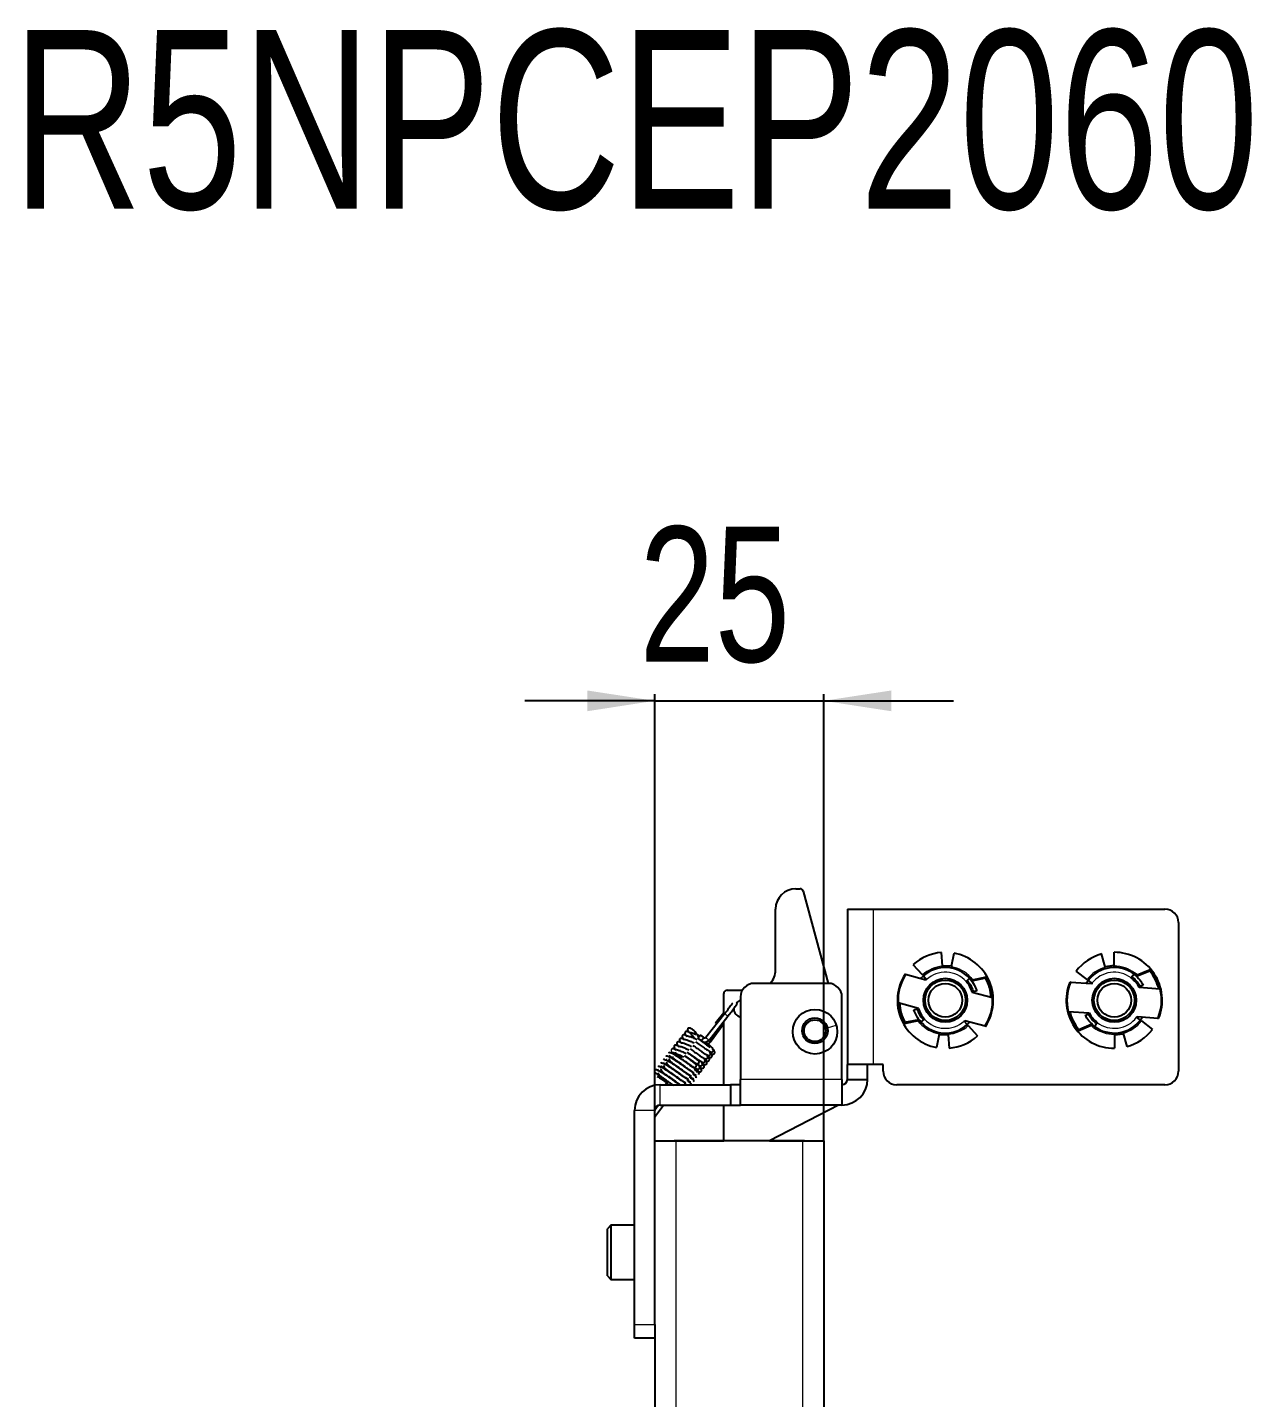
# Model space of a CAD drawing. Header units: millimetres. Extents: x -599 to 823, y -273 to 1990.
# Drawn here: x 30.8 to 211.9, y 1786.7 to 1989.5 of the extents above; entities that cross this region are included whole.
import ezdxf

# ---------------------------------------------------------------- set-up
doc = ezdxf.new("R2010")
doc.units = ezdxf.units.MM
doc.layers.add('FORMAT', color=7, linetype='Continuous')
doc.styles.add('SLDTEXTSTYLE0', font='TXT', dxfattribs={"width": 0.75})
doc.dimstyles.new('SLDDIMSTYLE1', dxfattribs={"dimtxt": 20, "dimasz": 10, "dimexe": 0, "dimexo": 0.0625, "dimgap": 5, "dimtad": 2, "dimdec": 1, "dimrnd": 1e-09, "dimzin": 12, "dimdsep": 46, "dimtxsty": 'SLDTEXTSTYLE0', "dimsah": 1, "dimcen": 0.09, "dimadec": 0, "dimazin": 3, "dimtfac": 1, "dimtmove": 0, "dimatfit": 0, "dimfxl": 0, "dimfrac": 2, "dimtolj": 1, "dimtzin": 12, "dimarcsym": 0})

# ---------------------------------------------------------------- blocks, each defined once
blk = doc.blocks.new('_D_6')
at = {"layer": 'FORMAT'}
for p, q in [((123.6, 1824.76), (123.6, 1890.87)), ((148.6, 1824.76), (148.6, 1890.87)), ((123.6, 1889.87), (104.37, 1889.87)), ((123.6, 1889.87), (148.6, 1889.87)), ((148.6, 1889.87), (167.83, 1889.87))]:
    blk.add_line(p, q, dxfattribs=at)
for points in [[(123.6, 1889.87), (113.6, 1891.4), (113.6, 1888.33)], [(148.6, 1889.87), (158.6, 1888.33), (158.6, 1891.4)]]:
    blk.add_solid(points, dxfattribs=at)
at = {"layer": 'FORMAT', "insert": (121.32, 1915.65), "char_height": 20, "attachment_point": 1, "style": 'SLDTEXTSTYLE0'}
blk.add_mtext('25', dxfattribs=at)

msp = doc.modelspace()

# ---------------------------------------------------------------- linework, layer by layer
at = {"color": 7, "linetype": 'Continuous', "lineweight": 25}
for p, q in [((144.48, 1862.05), (145.1, 1862.05)), ((145.58, 1861.68), (149.25, 1848.05)), ((141.48, 1850.05), (141.48, 1859.05)), ((152.1, 1859.05), (152.1, 1836.05)), ((152.1, 1859.05), (155.9, 1859.05)), ((155.9, 1859.05), (199.1, 1859.05)), ((201.1, 1857.05), (201.1, 1835.05)), ((166.19, 1850.65), (166.04, 1852.63)), ((167.53, 1850.58), (167.89, 1852.53)), ((190.26, 1850.48), (189.73, 1852.4)), ((191.58, 1850.66), (191.57, 1852.65)), ((160.76, 1849.34), (160.64, 1849.41)), ((163.22, 1849.3), (161.84, 1850.82)), ((167.48, 1850.61), (166.25, 1850.67)), ((187.58, 1848.61), (185.95, 1849.85)), ((191.52, 1850.68), (190.3, 1850.52)), ((194.54, 1849.41), (194.11, 1848.85)), ((194.66, 1849.57), (194.54, 1849.41)), ((194.66, 1849.57), (194.98, 1849.3)), ((194.75, 1849.2), (196.91, 1850.11)), ((196.85, 1849.86), (194.9, 1849.05)), ((196.85, 1849.86), (196.91, 1850.11)), ((149.3, 1848.05), (138.3, 1848.05)), ((163.72, 1848.54), (160.72, 1849.35)), ((162.92, 1848.76), (163.35, 1849.15)), ((163.22, 1849.3), (163.35, 1849.15)), ((163.35, 1849.15), (163.82, 1848.63)), ((163.69, 1848.78), (163.49, 1848.61)), ((170.2, 1848.8), (169.68, 1848.33)), ((169.97, 1848.26), (169.77, 1848.22)), ((169.79, 1848.43), (169.84, 1848.44)), ((170.35, 1848.93), (170.2, 1848.8)), ((170.35, 1848.93), (170.62, 1848.6)), ((170.37, 1848.55), (172.67, 1849.04)), ((172.56, 1848.81), (170.49, 1848.37)), ((172.56, 1848.81), (172.67, 1849.04)), ((185.16, 1848.19), (185.03, 1848.24)), ((188.22, 1847.96), (185.12, 1848.19)), ((187.38, 1848.02), (187.74, 1848.49)), ((187.58, 1848.61), (187.74, 1848.49)), ((187.74, 1848.49), (188.3, 1848.06)), ((188.14, 1848.19), (187.98, 1847.98)), ((188.22, 1848.12), (188.07, 1847.97)), ((194.2, 1848.97), (194.25, 1848.99)), ((194.41, 1848.84), (194.22, 1848.76)), ((198.4, 1847.2), (195.3, 1847.43)), ((195.89, 1847.81), (195.45, 1847.57)), ((133.8, 1843.38), (133.8, 1846.55)), ((134.3, 1847.05), (136.57, 1847.05)), ((136.3, 1846.05), (136.3, 1833.85)), ((151.3, 1833.85), (151.3, 1846.05)), ((173.59, 1845.9), (170.58, 1846.71)), ((171.24, 1846.97), (170.76, 1846.82)), ((133.95, 1843.57), (131.16, 1840.04)), ((133.8, 1843.69), (132.58, 1842.15)), ((159.61, 1845.2), (162.61, 1844.39)), ((161.96, 1844.13), (162.44, 1844.28)), ((184.79, 1843.9), (187.9, 1843.67)), ((187.3, 1843.29), (187.75, 1843.53)), ((131.63, 1839.67), (134.42, 1843.2)), ((131.78, 1839.35), (133.8, 1842.09)), ((133.8, 1833.05), (133.8, 1842.41)), ((134.42, 1843.2), (134.42, 1843.2)), ((162.83, 1842.55), (160.53, 1842.06)), ((160.53, 1842.06), (160.63, 1842.29)), ((160.63, 1842.29), (162.71, 1842.73)), ((162.85, 1842.17), (162.58, 1842.5)), ((162.85, 1842.17), (162.99, 1842.3)), ((162.99, 1842.3), (163.51, 1842.77)), ((163.23, 1842.84), (163.42, 1842.88)), ((163.4, 1842.67), (163.35, 1842.66)), ((169.84, 1841.95), (169.38, 1842.47)), ((169.47, 1842.56), (172.48, 1841.75)), ((169.51, 1842.32), (169.7, 1842.49)), ((170.28, 1842.34), (169.84, 1841.95)), ((169.98, 1841.8), (169.84, 1841.95)), ((169.98, 1841.8), (171.35, 1840.28)), ((172.43, 1841.76), (172.55, 1841.69)), ((188.45, 1841.9), (186.28, 1840.99)), ((186.34, 1841.24), (188.3, 1842.05)), ((188.54, 1841.53), (188.21, 1841.8)), ((188.54, 1841.53), (188.66, 1841.69)), ((188.66, 1841.69), (189.08, 1842.25)), ((188.79, 1842.26), (188.97, 1842.34)), ((188.99, 1842.13), (188.94, 1842.11)), ((195.46, 1842.61), (194.9, 1843.04)), ((194.97, 1842.98), (195.13, 1843.13)), ((194.98, 1843.14), (198.08, 1842.91)), ((195.06, 1842.91), (195.22, 1843.12)), ((195.81, 1843.08), (195.46, 1842.61)), ((195.62, 1842.49), (195.46, 1842.61)), ((195.62, 1842.49), (197.25, 1841.25)), ((198.04, 1842.91), (198.17, 1842.86)), ((130.04, 1839.91), (130.43, 1839.6)), ((130.8, 1840.07), (130.41, 1840.38)), ((130.43, 1839.6), (130.51, 1839.54)), ((130.88, 1840.01), (130.8, 1840.07)), ((131.16, 1840.04), (131.16, 1840.04)), ((165.67, 1840.52), (165.31, 1838.57)), ((165.72, 1840.49), (166.95, 1840.43)), ((167, 1840.45), (167.16, 1838.47)), ((186.28, 1840.99), (186.34, 1841.24)), ((191.62, 1840.44), (191.62, 1838.45)), ((191.67, 1840.42), (192.89, 1840.58)), ((192.94, 1840.62), (193.46, 1838.7)), ((125.67, 1837.4), (125.72, 1837.35)), ((126.12, 1838.29), (126.07, 1838.25)), ((126.07, 1837.92), (126.13, 1837.86)), ((124.06, 1835.36), (124.11, 1835.31)), ((124.47, 1835.87), (124.51, 1835.82)), ((124.87, 1836.38), (124.92, 1836.33)), ((125.16, 1835.31), (125.14, 1835.45)), ((125.27, 1836.89), (125.32, 1836.84)), ((125.56, 1835.82), (125.54, 1835.96)), ((125.96, 1836.34), (125.94, 1836.47)), ((126.36, 1836.86), (126.34, 1836.98)), ((155.9, 1836.05), (152.1, 1836.05)), ((152.1, 1833.85), (152.1, 1836.05)), ((155.1, 1833.85), (155.1, 1836.05)), ((157.4, 1836.05), (155.9, 1836.05)), ((157.4, 1835.05), (157.4, 1836.05)), ((123.66, 1834.85), (123.71, 1834.8)), ((123.98, 1834.28), (124.03, 1834.23)), ((124.76, 1834.79), (124.74, 1834.93)), ((124.9, 1833.71), (125.29, 1833.41)), ((125.27, 1833.18), (125.4, 1833.09)), ((125.29, 1833.41), (125.37, 1833.35)), ((126.02, 1833.05), (126.03, 1833.2)), ((136.3, 1830.05), (136.3, 1833.85)), ((151.3, 1833.85), (151.3, 1830.05)), ((152.1, 1833.85), (155.1, 1833.85)), ((124.4, 1833.05), (134.8, 1833.05)), ((125.4, 1833.07), (125.39, 1833.05)), ((134.8, 1833.05), (134.8, 1830.05)), ((136.3, 1833.05), (134.8, 1833.05)), ((199.1, 1833.05), (159.4, 1833.05)), ((120.6, 1797.55), (120.6, 1829.25)), ((124.12, 1830), (123.6, 1829.29)), ((123.6, 1797.55), (123.6, 1829.25)), ((123.66, 1829.57), (123.92, 1829.89)), ((123.71, 1828.43), (124.9, 1830.04)), ((124.4, 1830.05), (134.8, 1830.05)), ((133.8, 1824.75), (133.8, 1830.05)), ((134.8, 1830.05), (136.3, 1830.05)), ((151.3, 1830.05), (136.3, 1830.05)), ((150.8, 1830.05), (140.56, 1824.75)), ((123.6, 1828.29), (123.71, 1828.43)), ((123.71, 1828.43), (123.71, 1828.43)), ((123.6, 1824.75), (126.7, 1824.75)), ((126.7, 1824.76), (126.45, 1824.75)), ((126.7, 1824.76), (133.8, 1824.76)), ((145.5, 1824.75), (126.7, 1824.75)), ((140.58, 1824.76), (145.5, 1824.76)), ((145.5, 1824.75), (148.6, 1824.75)), ((148.6, 1824.75), (148.6, -46.87)), ((117.1, 1812.25), (116.6, 1811.75)), ((116.6, 1804.75), (116.6, 1811.75)), ((120.6, 1812.25), (117.1, 1812.25)), ((117.1, 1812.25), (117.1, 1804.25)), ((116.6, 1804.75), (117.1, 1804.25)), ((117.1, 1804.25), (120.6, 1804.25)), ((120.6, 1795.55), (120.6, 1797.55)), ((123.6, 1797.55), (123.6, 1795.55)), ((123.6, 1795.55), (120.6, 1795.55)), ((123.6, 1795.55), (123.6, -39.25))]:
    msp.add_line(p, q, dxfattribs=at)
at = {"color": 8, "linetype": 'Continuous', "lineweight": 18}
for p, q in [((155.9, 1859.05), (155.9, 1836.05)), ((133.95, 1843.57), (133.95, 1843.57)), ((149.15, 1841.48), (150.46, 1841.89)), ((151.3, 1833.85), (136.3, 1833.85)), ((124.4, 1830.05), (124.4, 1833.05)), ((123.6, 1829.25), (120.6, 1829.25)), ((126.7, 1824.75), (126.7, 1824.76)), ((126.7, 1824.75), (126.7, -34.63)), ((145.5, 1824.75), (145.5, 1824.76)), ((145.5, -49.77), (145.5, 1824.75)), ((120.6, 1797.55), (123.6, 1797.55))]:
    msp.add_line(p, q, dxfattribs=at)
at = {"color": 7, "linetype": 'Continuous', "lineweight": 25, "flags": 128}
for points in [[(130.04, 1839.91), (130.04, 1839.94), (130.06, 1840), (130.12, 1840.08), (130.18, 1840.17), (130.26, 1840.26), (130.33, 1840.33), (130.38, 1840.37), (130.41, 1840.38), (130.41, 1840.38)], [(124.89, 1830.05), (124.9, 1830.04), (124.89, 1830.05)]]:
    msp.add_lwpolyline(points, dxfattribs=at)
at = {"color": 8, "linetype": 'Continuous', "lineweight": 18, "flags": 128}
for points in [[(130.43, 1839.6), (130.43, 1839.6), (130.45, 1839.61), (130.49, 1839.66), (130.56, 1839.73), (130.63, 1839.82), (130.7, 1839.91), (130.76, 1839.99), (130.79, 1840.05), (130.8, 1840.07)], [(125.4, 1833.07), (125.4, 1833.07), (125.42, 1833.05)]]:
    msp.add_lwpolyline(points, dxfattribs=at)
at = {"color": 7, "linetype": 'Continuous', "lineweight": 25}
for centre, radius in [((166.6, 1845.55), 3.25), ((166.6, 1845.55), 3), ((166.6, 1845.55), 2.5), ((191.6, 1845.55), 3.25), ((191.6, 1845.55), 3), ((191.6, 1845.55), 2.5), ((147.31, 1840.9), 3.3), ((147.3, 1841.05), 1.9), ((147.3, 1841.05), 1.61)]:
    msp.add_circle(centre, radius, dxfattribs=at)
for centre, radius, start, end in [((144.48, 1859.05), 3, 90, 180), ((145.1, 1861.55), 0.5, 15.0795, 90), ((199.1, 1857.05), 2, 0, 90), ((166.6, 1845.55), 7.1, 94.5192, 132.0192), ((166.6, 1845.55), 7.1, 327.0192, 79.5192), ((191.6, 1845.55), 7.1, 105.2121, 142.7121), ((191.6, 1845.55), 7.1, 337.7121, 90.2121), ((138.48, 1850.05), 3, 318.1897, 0), ((166.6, 1845.55), 7.1, 147.0192, 259.5192), ((166.6, 1845.55), 4.85, 42.0192, 132.0192), ((191.6, 1845.55), 4.85, 52.7121, 142.7121), ((191.6, 1845.55), 6.8, 14.1439, 39.3765), ((191.6, 1845.55), 7, 13.5992, 40.5992), ((138.3, 1846.05), 2, 90, 180), ((149.3, 1846.05), 2, 0, 90), ((166.6, 1845.55), 7, 147.1321, 182.9064), ((166.6, 1845.55), 4.15, 132.0192, 133.8162), ((166.6, 1845.55), 4.15, 16.2223, 42.0192), ((166.6, 1845.55), 6.8, 3.4511, 28.6836), ((166.6, 1845.55), 7, 2.9064, 29.9064), ((191.6, 1845.55), 7.1, 157.7121, 270.2121), ((191.6, 1845.55), 7, 157.825, 193.5992), ((191.6, 1845.55), 4.15, 142.7121, 144.5091), ((191.6, 1845.55), 4.15, 26.9151, 52.7121), ((134.3, 1846.55), 0.5, 90, 180), ((136.55, 1844.3), 1.25, 101.537, 137.2226), ((166.6, 1845.55), 7, 327.1321, 2.9064), ((191.6, 1845.55), 7, 337.825, 13.5992), ((136.55, 1844.3), 1.25, 180, 258.463), ((166.6, 1845.55), 7, 182.9064, 209.9064), ((166.6, 1845.55), 6.8, 183.4511, 208.6836), ((166.6, 1845.55), 4.15, 196.2223, 222.0192), ((191.6, 1845.55), 7, 193.5992, 220.5992), ((191.6, 1845.55), 6.8, 194.1439, 219.3765), ((191.6, 1845.55), 4.15, 206.9151, 232.7121), ((135.2, 1845.24), 4.05, 229.7314, 232.4533), ((166.6, 1845.55), 4.85, 222.0192, 312.0192), ((166.6, 1845.55), 4.15, 312.0192, 313.8162), ((191.6, 1845.55), 4.85, 232.7121, 322.7121), ((191.6, 1845.55), 7.1, 285.2121, 322.7121), ((191.6, 1845.55), 4.15, 322.7121, 324.5091), ((166.6, 1845.55), 7.1, 274.5192, 312.0192), ((151.3, 1833.85), 3.8, 270, 0), ((151.3, 1833.85), 0.8, 270, 0), ((159.4, 1835.05), 2, 180, 270), ((199.1, 1835.05), 2, 270, 0), ((124.4, 1829.25), 3.8, 90, 180), ((124.4, 1829.25), 0.8, 90, 180), ((145.5, 1821.66), 3.1, 85.3967, 90)]:
    msp.add_arc(centre, radius, start, end, dxfattribs=at)
at = {"color": 8, "linetype": 'Continuous', "lineweight": 18}
for centre, radius, start, end in [((166.6, 1845.55), 5.05, 94.5192, 132.0192), ((166.6, 1845.55), 4.15, 42.0192, 132.0192), ((166.6, 1845.55), 5.05, 42.0192, 79.5192), ((191.6, 1845.55), 5.05, 105.2121, 142.7121), ((191.6, 1845.55), 4.15, 52.7121, 142.7121), ((191.6, 1845.55), 5.05, 52.7121, 90.2121), ((145, 1857.07), 17.44, 230.7113, 232.6809), ((166.6, 1845.55), 5.05, 222.0192, 259.5192), ((166.6, 1845.55), 4.15, 222.0192, 312.0192), ((166.6, 1845.55), 5.05, 274.5192, 312.0192), ((191.6, 1845.55), 5.05, 232.7121, 270.2121), ((191.6, 1845.55), 4.15, 232.7121, 322.7121), ((191.6, 1845.55), 5.05, 285.2121, 322.7121), ((128.53, 1841.49), 2.78, 315.5111, 327.8892), ((142.07, 1853.37), 17.22, 230.7026, 232.6978), ((137.33, 1847.29), 9.69, 233.0415, 235.052), ((126.31, 1838.1), 0.295, 115.8344, 267.3472), ((124.31, 1834.45), 1.43, 313.3522, 323.8809), ((124.37, 1834.4), 1.45, 313.3721, 323.9619), ((125.25, 1830.72), 2.75, 233.1851, 236.0311)]:
    msp.add_arc(centre, radius, start, end, dxfattribs=at)
at = {"color": 7, "linetype": 'Continuous', "lineweight": 25}
for points, knots in [([(166.05, 1850.37), (166.09, 1850.51), (166.14, 1850.68), (166.23, 1850.62), (166.25, 1850.61)], [0, 0, 0, 0, 0.8322341, 1, 1, 1, 1]), ([(167.65, 1850.29), (167.62, 1850.43), (167.59, 1850.61), (167.49, 1850.56), (167.47, 1850.55)], [0, 0, 0, 0, 0.832234, 1, 1, 1, 1]), ([(190.16, 1850.18), (190.18, 1850.33), (190.19, 1850.51), (190.3, 1850.47), (190.31, 1850.46)], [0, 0, 0, 0, 0.832234, 1, 1, 1, 1]), ([(191.75, 1850.4), (191.7, 1850.54), (191.63, 1850.7), (191.54, 1850.63), (191.53, 1850.62)], [0, 0, 0, 0, 0.832234, 1, 1, 1, 1]), ([(194.54, 1849.41), (194.83, 1849.14), (195.35, 1848.67), (195.73, 1848.07), (195.89, 1847.81)], [0, 0, 0, 0, 0.559866, 1, 1, 1, 1]), ([(169.83, 1848.46), (170.05, 1848.18), (170.44, 1847.68), (170.66, 1847.09), (170.76, 1846.82)], [0, 0, 0, 0, 0.559785, 1, 1, 1, 1]), ([(170.2, 1848.8), (170.44, 1848.48), (170.87, 1847.92), (171.12, 1847.26), (171.24, 1846.97)], [0, 0, 0, 0, 0.559866, 1, 1, 1, 1]), ([(194.23, 1849.01), (194.5, 1848.78), (194.98, 1848.36), (195.3, 1847.81), (195.45, 1847.57)], [0, 0, 0, 0, 0.559785, 1, 1, 1, 1]), ([(135.1, 1845.11), (135.08, 1845.08), (135, 1844.96), (134.73, 1844.59), (134.35, 1844.08), (134.07, 1843.72), (133.95, 1843.57)], [0, 0, 0, 0, 0.120445, 0.428404, 0.764758, 1, 1, 1, 1]), ([(134.42, 1843.2), (134.51, 1843.31), (134.77, 1843.64), (135.18, 1844.17), (135.55, 1844.69), (135.7, 1844.92), (135.76, 1845.03), (135.78, 1845.1), (135.79, 1845.18), (135.78, 1845.24), (135.77, 1845.26)], [0, 0, 0, 0, 0.122972, 0.357795, 0.597296, 0.840144, 0.906241, 0.947144, 0.977555, 1, 1, 1, 1]), ([(162.99, 1842.3), (162.76, 1842.62), (162.33, 1843.18), (162.07, 1843.84), (161.96, 1844.13)], [0, 0, 0, 0, 0.559866, 1, 1, 1, 1]), ([(163.37, 1842.64), (163.15, 1842.92), (162.75, 1843.42), (162.53, 1844.01), (162.44, 1844.28)], [0, 0, 0, 0, 0.559785, 1, 1, 1, 1]), ([(188.66, 1841.69), (188.37, 1841.96), (187.84, 1842.43), (187.47, 1843.03), (187.3, 1843.29)], [0, 0, 0, 0, 0.559866, 1, 1, 1, 1]), ([(188.96, 1842.09), (188.69, 1842.32), (188.22, 1842.74), (187.89, 1843.29), (187.75, 1843.53)], [0, 0, 0, 0, 0.5597848, 1, 1, 1, 1]), ([(130.09, 1840.21), (129.85, 1840.51), (129.51, 1840.96), (129.06, 1841.35), (128.75, 1841.47), (128.56, 1841.44), (128.47, 1841.32), (128.44, 1841.08), (128.59, 1840.9), (128.68, 1840.79)], [0, 0, 0, 0, 0.298435, 0.437746, 0.539892, 0.682205, 0.758172, 0.840902, 1, 1, 1, 1]), ([(127.59, 1839.16), (127.53, 1839.21), (127.39, 1839.34), (127.14, 1839.43), (126.95, 1839.4), (126.86, 1839.28), (126.84, 1839.05), (126.97, 1838.89), (127.05, 1838.79)], [0, 0, 0, 0, 0.121175, 0.288044, 0.520616, 0.644684, 0.779737, 1, 1, 1, 1]), ([(128, 1839.67), (127.94, 1839.72), (127.79, 1839.85), (127.54, 1839.94), (127.35, 1839.91), (127.27, 1839.79), (127.24, 1839.57), (127.36, 1839.42), (127.44, 1839.32)], [0, 0, 0, 0, 0.122989, 0.292154, 0.527908, 0.653694, 0.790632, 1, 1, 1, 1]), ([(127.58, 1839.27), (127.59, 1839.27), (127.63, 1839.26), (127.93, 1839.21), (128.42, 1839.01), (128.83, 1838.81), (129.04, 1838.7)], [0, 0, 0, 0, 0.148432, 0.395597, 0.682188, 1, 1, 1, 1]), ([(128.4, 1840.18), (128.34, 1840.23), (128.2, 1840.36), (127.95, 1840.45), (127.75, 1840.42), (127.67, 1840.3), (127.64, 1840.09), (127.76, 1839.94), (127.83, 1839.85)], [0, 0, 0, 0, 0.124856, 0.296386, 0.535417, 0.662971, 0.801849, 1, 1, 1, 1]), ([(127.98, 1839.78), (128, 1839.78), (128.03, 1839.77), (128.34, 1839.71), (128.83, 1839.52), (129.23, 1839.32), (129.44, 1839.21)], [0, 0, 0, 0, 0.1488364, 0.3965581, 0.6837267, 1, 1, 1, 1]), ([(129.54, 1839.87), (129.35, 1840.11), (129.05, 1840.5), (128.65, 1840.84), (128.35, 1840.96), (128.16, 1840.93), (128.07, 1840.81), (128.04, 1840.57), (128.19, 1840.39), (128.28, 1840.28)], [0, 0, 0, 0, 0.254321, 0.402331, 0.510907, 0.662194, 0.742939, 0.830862, 1, 1, 1, 1]), ([(128.39, 1840.29), (128.4, 1840.29), (128.44, 1840.28), (128.75, 1840.22), (129.23, 1840.03), (129.63, 1839.83), (129.84, 1839.72)], [0, 0, 0, 0, 0.149242, 0.397523, 0.685271, 1, 1, 1, 1]), ([(128.78, 1840.81), (128.77, 1840.8), (128.75, 1840.78), (128.85, 1840.8), (129.15, 1840.72), (129.47, 1840.61), (129.68, 1840.51), (129.7, 1840.5)], [0, 0, 0, 0, 0.0216117, 0.2770337, 0.5940052, 0.961278, 1, 1, 1, 1]), ([(129.64, 1839.39), (129.87, 1839.23), (130.3, 1838.92), (130.89, 1838.51), (131.33, 1838.21), (131.71, 1837.98), (131.94, 1837.88), (132.11, 1837.9), (132.21, 1837.98), (132.28, 1838.1), (132.27, 1838.26), (132.1, 1838.52), (131.69, 1838.92), (131.32, 1839.25), (131.16, 1839.39)], [0, 0, 0, 0, 0.1205359, 0.230319, 0.3233794, 0.4010551, 0.5201186, 0.5602418, 0.5865433, 0.6102589, 0.649844, 0.7692325, 0.8974855, 1, 1, 1, 1]), ([(130.29, 1840.14), (130.17, 1840.25), (129.98, 1840.42), (129.81, 1840.57), (129.74, 1840.62)], [0, 0, 0, 0, 0.607446, 1, 1, 1, 1]), ([(131.78, 1838.51), (131.76, 1838.54), (131.73, 1838.62), (131.5, 1838.79), (131.19, 1839.02), (130.85, 1839.26), (130.45, 1839.55), (130.16, 1839.76), (130.01, 1839.87)], [0, 0, 0, 0, 0.134267, 0.352185, 0.489336, 0.645657, 0.817803, 1, 1, 1, 1]), ([(130.51, 1839.54), (130.6, 1839.48), (130.77, 1839.37), (131.08, 1839.35), (131.37, 1839.43), (131.55, 1839.57), (131.62, 1839.65), (131.63, 1839.67)], [0, 0, 0, 0, 0.241852, 0.482958, 0.724075, 0.954441, 1, 1, 1, 1]), ([(131.16, 1840.04), (131.15, 1840.02), (131.11, 1839.99), (131.04, 1839.96), (130.96, 1839.96), (130.91, 1839.99), (130.89, 1840), (130.88, 1840.01)], [0, 0, 0, 0, 0.241711, 0.48172, 0.722059, 0.953296, 1, 1, 1, 1]), ([(131.47, 1839.11), (131.48, 1839.12), (131.59, 1839.15), (131.69, 1839.25), (131.77, 1839.34), (131.78, 1839.35)], [0, 0, 0, 0, 0.133594, 0.857024, 1, 1, 1, 1]), ([(165.55, 1840.81), (165.58, 1840.67), (165.61, 1840.49), (165.71, 1840.54), (165.72, 1840.55)], [0, 0, 0, 0, 0.832234, 1, 1, 1, 1]), ([(167.15, 1840.73), (167.11, 1840.59), (167.06, 1840.42), (166.96, 1840.48), (166.95, 1840.49)], [0, 0, 0, 0, 0.8322341, 1, 1, 1, 1]), ([(191.45, 1840.7), (191.5, 1840.56), (191.56, 1840.4), (191.65, 1840.47), (191.67, 1840.48)], [0, 0, 0, 0, 0.832234, 1, 1, 1, 1]), ([(193.03, 1840.92), (193.02, 1840.77), (193, 1840.59), (192.9, 1840.63), (192.88, 1840.64)], [0, 0, 0, 0, 0.832234, 1, 1, 1, 1]), ([(129.26, 1834.88), (129.23, 1834.89), (129.18, 1834.92), (128.98, 1835.04), (128.74, 1835.2), (128.41, 1835.43), (128.02, 1835.71), (127.54, 1836.05), (126.99, 1836.44), (126.42, 1836.81), (125.93, 1837.08), (125.57, 1837.24), (125.3, 1837.32), (125.28, 1837.26), (125.27, 1837.23)], [0, 0, 0, 0, 0.07143, 0.141083, 0.205433, 0.262714, 0.352938, 0.419034, 0.50752, 0.631991, 0.706407, 0.792746, 0.891142, 1, 1, 1, 1]), ([(129.67, 1835.39), (129.64, 1835.4), (129.58, 1835.43), (129.39, 1835.55), (129.14, 1835.71), (128.81, 1835.94), (128.42, 1836.21), (127.95, 1836.56), (127.4, 1836.95), (126.82, 1837.31), (126.33, 1837.59), (125.97, 1837.75), (125.7, 1837.83), (125.68, 1837.77), (125.67, 1837.74)], [0, 0, 0, 0, 0.070834, 0.14046, 0.204799, 0.262083, 0.352331, 0.418393, 0.506857, 0.631338, 0.705759, 0.792061, 0.890442, 1, 1, 1, 1]), ([(125.69, 1837.37), (125.77, 1837.3), (125.93, 1837.17), (126.21, 1837.04), (126.34, 1836.98)], [0, 0, 0, 0, 0.505287, 1, 1, 1, 1]), ([(126.1, 1837.88), (126.18, 1837.81), (126.34, 1837.67), (126.74, 1837.5), (127.15, 1837.29), (127.46, 1837.11), (127.62, 1837.02)], [0, 0, 0, 0, 0.25864, 0.513489, 0.757273, 1, 1, 1, 1]), ([(126.5, 1838.33), (126.48, 1838.35), (126.43, 1838.38), (126.37, 1838.39), (126.3, 1838.4), (126.22, 1838.38), (126.15, 1838.35), (126.12, 1838.32), (126.11, 1838.3)], [0, 0, 0, 0, 0.16821, 0.334597, 0.492682, 0.639712, 0.895455, 1, 1, 1, 1]), ([(126.16, 1837.24), (126.21, 1837.16), (126.29, 1837.02), (126.64, 1836.75), (127.09, 1836.44), (127.62, 1836.06), (128.15, 1835.67), (128.62, 1835.35), (128.98, 1835.1), (129.27, 1834.91), (129.36, 1834.87), (129.41, 1834.85)], [0, 0, 0, 0, 0.129197, 0.241784, 0.328839, 0.439376, 0.58409, 0.673647, 0.775514, 0.886613, 1, 1, 1, 1]), ([(126.79, 1838.14), (126.72, 1838.2), (126.58, 1838.32), (126.35, 1838.41), (126.24, 1838.37), (126.19, 1838.35)], [0, 0, 0, 0, 0.263202, 0.622339, 1, 1, 1, 1]), ([(126.43, 1837.81), (126.39, 1837.78), (126.31, 1837.74), (126.41, 1837.75), (126.71, 1837.68), (127.21, 1837.49), (127.61, 1837.28), (127.83, 1837.17)], [0, 0, 0, 0, 0.186775, 0.339781, 0.529853, 0.7504, 1, 1, 1, 1]), ([(127.19, 1838.65), (127.13, 1838.71), (126.98, 1838.84), (126.73, 1838.92), (126.54, 1838.89), (126.46, 1838.77), (126.43, 1838.53), (126.57, 1838.37), (126.66, 1838.26)], [0, 0, 0, 0, 0.119412, 0.284052, 0.513532, 0.635931, 0.769152, 1, 1, 1, 1]), ([(126.75, 1837.47), (126.75, 1837.48), (126.74, 1837.59), (126.71, 1837.72), (126.69, 1837.85)], [0, 0, 0, 0, 0.071377, 1, 1, 1, 1]), ([(126.77, 1838.25), (126.78, 1838.25), (126.82, 1838.25), (127.12, 1838.19), (127.61, 1837.99), (128.02, 1837.79), (128.23, 1837.68)], [0, 0, 0, 0, 0.147088, 0.393301, 0.678923, 1, 1, 1, 1]), ([(127.17, 1838.76), (127.19, 1838.76), (127.22, 1838.76), (127.53, 1838.7), (128.02, 1838.5), (128.42, 1838.3), (128.63, 1838.19)], [0, 0, 0, 0, 0.148028, 0.394639, 0.680654, 1, 1, 1, 1]), ([(129.62, 1835.62), (129.63, 1835.62), (129.67, 1835.66), (129.82, 1835.91), (129.71, 1836.06), (129.48, 1836.25), (129.16, 1836.48), (128.82, 1836.73), (128.42, 1837.01), (128.14, 1837.21), (128, 1837.32)], [0, 0, 0, 0, 0.060221, 0.301118, 0.413411, 0.562347, 0.656204, 0.76307, 0.880614, 1, 1, 1, 1]), ([(128.03, 1837.35), (128.25, 1837.19), (128.68, 1836.89), (129.27, 1836.48), (129.71, 1836.18), (130.09, 1835.94), (130.32, 1835.84), (130.5, 1835.86), (130.6, 1835.93), (130.67, 1836.06), (130.66, 1836.22), (130.6, 1836.34), (130.46, 1836.48), (130.46, 1836.49)], [0, 0, 0, 0, 0.153363, 0.296153, 0.417346, 0.518269, 0.67301, 0.725203, 0.759423, 0.790284, 0.841817, 0.997129, 1, 1, 1, 1]), ([(130.02, 1836.13), (130.03, 1836.13), (130.07, 1836.17), (130.22, 1836.42), (130.11, 1836.57), (129.88, 1836.76), (129.57, 1836.99), (129.23, 1837.23), (128.83, 1837.52), (128.54, 1837.72), (128.4, 1837.83)], [0, 0, 0, 0, 0.06549, 0.304753, 0.416324, 0.564262, 0.657467, 0.763613, 0.880393, 1, 1, 1, 1]), ([(128.43, 1837.86), (128.66, 1837.7), (129.09, 1837.39), (129.67, 1836.98), (130.11, 1836.68), (130.49, 1836.45), (130.72, 1836.35), (130.9, 1836.37), (131, 1836.44), (131.07, 1836.57), (131.06, 1836.73), (131, 1836.85), (130.86, 1836.99), (130.86, 1837)], [0, 0, 0, 0, 0.154222, 0.297017, 0.418176, 0.519128, 0.673905, 0.726098, 0.760317, 0.791174, 0.842698, 0.998007, 1, 1, 1, 1]), ([(128.84, 1838.37), (129.06, 1838.21), (129.49, 1837.9), (130.08, 1837.49), (130.52, 1837.19), (130.9, 1836.96), (131.13, 1836.86), (131.3, 1836.88), (131.4, 1836.96), (131.47, 1837.08), (131.46, 1837.24), (131.4, 1837.37), (131.27, 1837.5), (131.26, 1837.5)], [0, 0, 0, 0, 0.15508, 0.29788, 0.419005, 0.519987, 0.674799, 0.726992, 0.761209, 0.792065, 0.843578, 0.998885, 1, 1, 1, 1]), ([(129.24, 1838.88), (129.47, 1838.72), (129.9, 1838.41), (130.49, 1838), (130.92, 1837.7), (131.3, 1837.47), (131.53, 1837.37), (131.71, 1837.39), (131.81, 1837.47), (131.87, 1837.59), (131.86, 1837.76), (131.81, 1837.88), (131.67, 1838.01), (131.67, 1838.01)], [0, 0, 0, 0, 0.155938, 0.298743, 0.419834, 0.520845, 0.675692, 0.727886, 0.762101, 0.792954, 0.844457, 0.999762, 1, 1, 1, 1]), ([(131.45, 1837.19), (131.45, 1837.19), (131.62, 1837.1), (131.76, 1837.05), (131.94, 1837.08), (132.04, 1837.16), (132.1, 1837.28), (132.09, 1837.44), (131.98, 1837.59), (131.89, 1837.69)], [0, 0, 0, 0, 0.004376, 0.328637, 0.438627, 0.511376, 0.576808, 0.684045, 1, 1, 1, 1]), ([(131.85, 1837.71), (131.98, 1837.65), (132.15, 1837.57), (132.32, 1837.6), (132.42, 1837.68), (132.49, 1837.8), (132.47, 1837.97), (132.37, 1838.14), (132.16, 1838.33), (132.1, 1838.38)], [0, 0, 0, 0, 0.2874503, 0.3849323, 0.4494039, 0.5073901, 0.6024128, 0.8861418, 1, 1, 1, 1]), ([(127.3, 1833.05), (127.23, 1833.09), (127.1, 1833.18), (126.78, 1833.4), (126.39, 1833.68), (125.92, 1834.02), (125.36, 1834.41), (124.79, 1834.78), (124.3, 1835.05), (123.95, 1835.21), (123.69, 1835.29), (123.67, 1835.22), (123.66, 1835.19)], [0, 0, 0, 0, 0.062108, 0.129924, 0.236653, 0.315079, 0.419967, 0.567307, 0.655413, 0.757825, 0.874412, 1, 1, 1, 1]), ([(128.05, 1833.35), (128.03, 1833.36), (127.97, 1833.39), (127.77, 1833.52), (127.52, 1833.68), (127.19, 1833.91), (126.8, 1834.18), (126.32, 1834.53), (125.77, 1834.92), (125.2, 1835.28), (124.71, 1835.55), (124.36, 1835.72), (124.09, 1835.8), (124.07, 1835.73), (124.06, 1835.7)], [0, 0, 0, 0, 0.0732192, 0.1429548, 0.207336, 0.2646087, 0.3547613, 0.4209575, 0.5095105, 0.6339479, 0.7083542, 0.7948021, 0.8932431, 1, 1, 1, 1]), ([(128.46, 1833.86), (128.43, 1833.87), (128.37, 1833.9), (128.17, 1834.02), (127.93, 1834.19), (127.59, 1834.42), (127.2, 1834.69), (126.73, 1835.03), (126.18, 1835.43), (125.61, 1835.79), (125.11, 1836.06), (124.76, 1836.23), (124.5, 1836.31), (124.47, 1836.24), (124.46, 1836.21)], [0, 0, 0, 0, 0.0726223, 0.1423307, 0.2067016, 0.2639773, 0.3541532, 0.420316, 0.5088469, 0.6332957, 0.7077048, 0.7941163, 0.8925426, 1, 1, 1, 1]), ([(124.48, 1835.84), (124.57, 1835.77), (124.73, 1835.63), (125.01, 1835.51), (125.14, 1835.45)], [0, 0, 0, 0, 0.510022, 1, 1, 1, 1]), ([(124.55, 1835.37), (124.52, 1835.33), (124.48, 1835.27), (124.67, 1834.99), (125.01, 1834.72), (125.46, 1834.41), (125.99, 1834.03), (126.53, 1833.64), (126.99, 1833.32), (127.24, 1833.14), (127.33, 1833.09), (127.34, 1833.08)], [0, 0, 0, 0, 0.175544, 0.32281, 0.440155, 0.530953, 0.646365, 0.797463, 0.890809, 0.997094, 1, 1, 1, 1]), ([(128.86, 1834.37), (128.83, 1834.38), (128.78, 1834.41), (128.58, 1834.53), (128.33, 1834.7), (128, 1834.92), (127.61, 1835.2), (127.14, 1835.54), (126.58, 1835.93), (126.01, 1836.3), (125.52, 1836.57), (125.16, 1836.73), (124.9, 1836.82), (124.88, 1836.75), (124.86, 1836.72)], [0, 0, 0, 0, 0.072026, 0.141707, 0.206067, 0.263346, 0.353545, 0.419675, 0.508183, 0.632643, 0.707056, 0.793431, 0.891842, 1, 1, 1, 1]), ([(124.95, 1835.88), (124.93, 1835.84), (124.88, 1835.78), (125.08, 1835.5), (125.42, 1835.23), (125.87, 1834.91), (126.4, 1834.54), (126.93, 1834.15), (127.4, 1833.82), (127.76, 1833.58), (128.06, 1833.39), (128.15, 1833.34), (128.2, 1833.32)], [0, 0, 0, 0, 0.14275, 0.261994, 0.357066, 0.430618, 0.524085, 0.646449, 0.722078, 0.808168, 0.902138, 1, 1, 1, 1]), ([(125.14, 1836.16), (125.15, 1836.15), (125.24, 1836.08), (125.4, 1836.02), (125.54, 1835.96)], [0, 0, 0, 0, 0.062159, 1, 1, 1, 1]), ([(125.36, 1836.39), (125.33, 1836.35), (125.28, 1836.29), (125.48, 1836), (125.83, 1835.74), (126.27, 1835.42), (126.8, 1835.04), (127.34, 1834.66), (127.8, 1834.33), (128.16, 1834.09), (128.46, 1833.9), (128.56, 1833.85), (128.6, 1833.83)], [0, 0, 0, 0, 0.143336, 0.262559, 0.357673, 0.431245, 0.524711, 0.647074, 0.722736, 0.80884, 0.9028, 1, 1, 1, 1]), ([(125.55, 1836.67), (125.55, 1836.66), (125.64, 1836.59), (125.8, 1836.53), (125.94, 1836.47)], [0, 0, 0, 0, 0.062662, 1, 1, 1, 1]), ([(125.76, 1836.9), (125.73, 1836.86), (125.69, 1836.8), (125.89, 1836.51), (126.23, 1836.24), (126.68, 1835.93), (127.21, 1835.55), (127.74, 1835.17), (128.21, 1834.84), (128.57, 1834.6), (128.87, 1834.41), (128.96, 1834.36), (129.01, 1834.34)], [0, 0, 0, 0, 0.1439216, 0.2631249, 0.3582809, 0.4318714, 0.5253369, 0.6476999, 0.7233932, 0.8095128, 0.9034626, 1, 1, 1, 1]), ([(127.63, 1836.84), (127.85, 1836.69), (128.28, 1836.38), (128.86, 1835.97), (129.3, 1835.67), (129.68, 1835.44), (129.92, 1835.33), (130.09, 1835.35), (130.19, 1835.42), (130.26, 1835.55), (130.26, 1835.71), (130.2, 1835.83), (130.06, 1835.97), (130.05, 1835.98)], [0, 0, 0, 0, 0.152505, 0.295288, 0.416515, 0.51741, 0.672115, 0.724307, 0.758529, 0.789392, 0.840935, 0.99625, 1, 1, 1, 1]), ([(129.41, 1835.39), (129.47, 1835.35), (129.66, 1835.23), (129.97, 1835.06), (130.21, 1834.96), (130.39, 1834.99), (130.49, 1835.06), (130.55, 1835.19), (130.54, 1835.35), (130.48, 1835.47), (130.34, 1835.61), (130.34, 1835.61)], [0, 0, 0, 0, 0.075884, 0.236408, 0.483126, 0.566887, 0.622301, 0.672149, 0.75388, 0.997681, 1, 1, 1, 1]), ([(129.77, 1834.94), (129.8, 1834.96), (129.86, 1835), (129.77, 1835.21), (129.64, 1835.4), (129.53, 1835.53), (129.52, 1835.54)], [0, 0, 0, 0, 0.332523, 0.65538, 0.968405, 1, 1, 1, 1]), ([(129.96, 1835.02), (129.93, 1835.03), (129.87, 1835.05), (129.71, 1835.14), (129.57, 1835.23), (129.52, 1835.26)], [0, 0, 0, 0, 0.410274, 0.813616, 1, 1, 1, 1]), ([(129.59, 1835.42), (129.61, 1835.41), (129.66, 1835.4), (129.69, 1835.38), (129.7, 1835.36)], [0, 0, 0, 0, 0.426986, 1, 1, 1, 1]), ([(130.25, 1835.65), (130.27, 1835.64), (130.44, 1835.54), (130.6, 1835.48), (130.78, 1835.51), (130.87, 1835.59), (130.94, 1835.71), (130.93, 1835.88), (130.87, 1836), (130.73, 1836.13), (130.73, 1836.13)], [0, 0, 0, 0, 0.0266669, 0.3417753, 0.448732, 0.5194864, 0.5831322, 0.6874747, 0.9987836, 1, 1, 1, 1]), ([(130.65, 1836.16), (130.66, 1836.15), (130.83, 1836.06), (130.98, 1836.01), (131.16, 1836.03), (131.26, 1836.11), (131.33, 1836.23), (131.32, 1836.4), (131.2, 1836.54), (131.12, 1836.65)], [0, 0, 0, 0, 0.019383, 0.33748, 0.445428, 0.516833, 0.581062, 0.68635, 1, 1, 1, 1]), ([(131.05, 1836.67), (131.06, 1836.67), (131.22, 1836.58), (131.37, 1836.53), (131.55, 1836.56), (131.65, 1836.63), (131.71, 1836.76), (131.71, 1836.92), (131.59, 1837.06), (131.5, 1837.17)], [0, 0, 0, 0, 0.011955, 0.333103, 0.442062, 0.514132, 0.578957, 0.68521, 1, 1, 1, 1]), ([(123.68, 1834.82), (123.76, 1834.75), (123.92, 1834.61), (124.2, 1834.48), (124.34, 1834.42)], [0, 0, 0, 0, 0.513134, 1, 1, 1, 1]), ([(124, 1834.25), (124.09, 1834.18), (124.25, 1834.05), (124.54, 1833.93), (124.68, 1833.88)], [0, 0, 0, 0, 0.512882, 1, 1, 1, 1]), ([(124.13, 1834.72), (124.12, 1834.72), (124.12, 1834.67), (124.28, 1834.47), (124.61, 1834.21), (125.06, 1833.9), (125.58, 1833.52), (126.05, 1833.18), (126.3, 1833.01), (126.36, 1832.97)], [0, 0, 0, 0, 0.012735, 0.231791, 0.406235, 0.541237, 0.712882, 0.937603, 1, 1, 1, 1]), ([(124.44, 1834.16), (124.44, 1834.16), (124.43, 1834.12), (124.59, 1833.93), (124.93, 1833.68), (125.24, 1833.47), (125.4, 1833.37), (125.43, 1833.35)], [0, 0, 0, 0, 0.015317, 0.405251, 0.715817, 0.956158, 1, 1, 1, 1]), ([(125.37, 1833.35), (125.38, 1833.33), (125.42, 1833.29), (125.44, 1833.22), (125.44, 1833.14), (125.42, 1833.09), (125.4, 1833.07), (125.4, 1833.07)], [0, 0, 0, 0, 0.241895, 0.484471, 0.726557, 0.955709, 1, 1, 1, 1]), ([(128.22, 1833.02), (128.18, 1833.04), (128.12, 1833.08), (128.01, 1833.14), (127.97, 1833.17)], [0, 0, 0, 0, 0.574471, 1, 1, 1, 1]), ([(127.98, 1833.38), (128, 1833.37), (128.04, 1833.36), (128.07, 1833.34), (128.09, 1833.32)], [0, 0, 0, 0, 0.459115, 1, 1, 1, 1]), ([(128.2, 1833.05), (128.19, 1833.09), (128.17, 1833.17), (128.06, 1833.3), (128.01, 1833.37)], [0, 0, 0, 0, 0.504298, 1, 1, 1, 1]), ([(128.02, 1833.2), (128.04, 1833.19), (128.13, 1833.13), (128.19, 1833.1), (128.23, 1833.07)], [0, 0, 0, 0, 0.233817, 1, 1, 1, 1]), ([(128.8, 1833.45), (128.77, 1833.46), (128.71, 1833.48), (128.54, 1833.58), (128.4, 1833.67), (128.36, 1833.69)], [0, 0, 0, 0, 0.416086, 0.81554, 1, 1, 1, 1]), ([(128.39, 1833.88), (128.4, 1833.88), (128.45, 1833.87), (128.48, 1833.85), (128.49, 1833.83)], [0, 0, 0, 0, 0.426495, 1, 1, 1, 1]), ([(128.57, 1833.41), (128.59, 1833.43), (128.65, 1833.48), (128.59, 1833.65), (128.46, 1833.82), (128.41, 1833.88)], [0, 0, 0, 0, 0.377296, 0.752518, 1, 1, 1, 1]), ([(128.42, 1833.71), (128.44, 1833.7), (128.59, 1833.6), (128.8, 1833.48), (128.9, 1833.44), (128.95, 1833.42)], [0, 0, 0, 0, 0.052345, 0.518112, 1, 1, 1, 1]), ([(128.72, 1833.47), (128.74, 1833.46), (128.79, 1833.46), (128.82, 1833.43), (128.84, 1833.42)], [0, 0, 0, 0, 0.440988, 1, 1, 1, 1]), ([(129.18, 1833.97), (129.15, 1833.98), (129.09, 1834.01), (128.93, 1834.1), (128.79, 1834.19), (128.75, 1834.21)], [0, 0, 0, 0, 0.414161, 0.814903, 1, 1, 1, 1]), ([(128.94, 1833.02), (128.96, 1833.04), (129.02, 1833.09), (128.95, 1833.25), (128.83, 1833.4), (128.78, 1833.46)], [0, 0, 0, 0, 0.38733, 0.771624, 1, 1, 1, 1]), ([(128.79, 1834.39), (128.81, 1834.39), (128.85, 1834.38), (128.88, 1834.36), (128.9, 1834.34)], [0, 0, 0, 0, 0.4272415, 1, 1, 1, 1]), ([(128.97, 1833.92), (129, 1833.94), (129.05, 1833.99), (128.99, 1834.16), (128.86, 1834.33), (128.81, 1834.39)], [0, 0, 0, 0, 0.3798732, 0.7546269, 1, 1, 1, 1]), ([(129.01, 1833.98), (129.03, 1833.99), (129.07, 1834), (129.14, 1833.99), (129.21, 1833.98), (129.25, 1833.95), (129.27, 1833.94)], [0, 0, 0, 0, 0.21229, 0.467526, 0.736213, 1, 1, 1, 1]), ([(129.02, 1834.11), (129.07, 1834.08), (129.23, 1833.98), (129.29, 1833.96), (129.34, 1833.94)], [0, 0, 0, 0, 0.307856, 1, 1, 1, 1]), ([(129.11, 1833.99), (129.13, 1833.99), (129.17, 1833.98), (129.21, 1833.96), (129.22, 1833.94)], [0, 0, 0, 0, 0.441798, 1, 1, 1, 1]), ([(129.32, 1833.54), (129.35, 1833.56), (129.4, 1833.61), (129.34, 1833.78), (129.21, 1833.93), (129.16, 1833.98)], [0, 0, 0, 0, 0.389937, 0.77371, 1, 1, 1, 1]), ([(129.19, 1834.9), (129.21, 1834.9), (129.25, 1834.89), (129.28, 1834.87), (129.3, 1834.85)], [0, 0, 0, 0, 0.42738, 1, 1, 1, 1]), ([(129.37, 1834.43), (129.4, 1834.45), (129.46, 1834.5), (129.39, 1834.67), (129.27, 1834.84), (129.22, 1834.9)], [0, 0, 0, 0, 0.382442, 0.756726, 1, 1, 1, 1]), ([(129.23, 1834.73), (129.24, 1834.73), (129.38, 1834.64), (129.57, 1834.53), (129.67, 1834.49), (129.72, 1834.46)], [0, 0, 0, 0, 0.015212, 0.502555, 1, 1, 1, 1]), ([(129.57, 1834.49), (129.54, 1834.51), (129.48, 1834.53), (129.35, 1834.6), (129.25, 1834.66), (129.25, 1834.67)], [0, 0, 0, 0, 0.492704, 0.973233, 1, 1, 1, 1]), ([(129.42, 1834.51), (129.43, 1834.51), (129.47, 1834.52), (129.52, 1834.52), (129.59, 1834.5), (129.64, 1834.47), (129.66, 1834.46)], [0, 0, 0, 0, 0.122445, 0.407654, 0.707892, 1, 1, 1, 1]), ([(129.5, 1834.51), (129.52, 1834.51), (129.56, 1834.5), (129.59, 1834.48), (129.61, 1834.47)], [0, 0, 0, 0, 0.442019, 1, 1, 1, 1]), ([(129.71, 1834.06), (129.74, 1834.09), (129.79, 1834.13), (129.72, 1834.3), (129.6, 1834.45), (129.55, 1834.51)], [0, 0, 0, 0, 0.392535, 0.775786, 1, 1, 1, 1]), ([(129.83, 1835.04), (129.83, 1835.04), (129.86, 1835.04), (129.91, 1835.04), (129.98, 1835.02), (130.02, 1835), (130.05, 1834.98)], [0, 0, 0, 0, 0.044292, 0.355485, 0.683075, 1, 1, 1, 1]), ([(130.1, 1834.59), (130.12, 1834.61), (130.18, 1834.65), (130.09, 1834.85), (129.93, 1835.04), (129.86, 1835.13)], [0, 0, 0, 0, 0.348014, 0.68511, 1, 1, 1, 1]), ([(129.88, 1835.04), (129.9, 1835.03), (129.95, 1835.02), (129.98, 1835), (130, 1834.99)], [0, 0, 0, 0, 0.44173, 1, 1, 1, 1])]:
    msp.add_open_spline(points, degree=3, knots=knots, dxfattribs=at)
for points in [[(124.91, 1833.82), (124.9, 1833.8), (124.88, 1833.75), (124.89, 1833.73), (124.9, 1833.72)], [(125.28, 1833.29), (125.27, 1833.26), (125.25, 1833.21), (125.26, 1833.19), (125.27, 1833.18)]]:
    msp.add_open_spline(points, degree=3, dxfattribs=at)

# ---------------------------------------------------------------- texts
at = {"layer": 'FORMAT', "insert": (28.58, 1989.14), "char_height": 26.4583, "attachment_point": 1, "style": 'SLDTEXTSTYLE0'}
msp.add_mtext('R5NPCEP2060', dxfattribs=at)

# ---------------------------------------------------------------- dimensions: what is measured, and where the dimension line sits
at = {"layer": 'FORMAT'}
dim = msp.add_linear_dim(base=(148.6, 1889.87), p1=(123.6, 1824.75), p2=(148.6, 1824.75), dimstyle='SLDDIMSTYLE1', dxfattribs=at)
dim.commit()
dim.dimension.update_dxf_attribs({"geometry": '_D_6', "text_midpoint": (136.1, 1889.87), "dimtype": 160})

doc.saveas('drawing.dxf')
